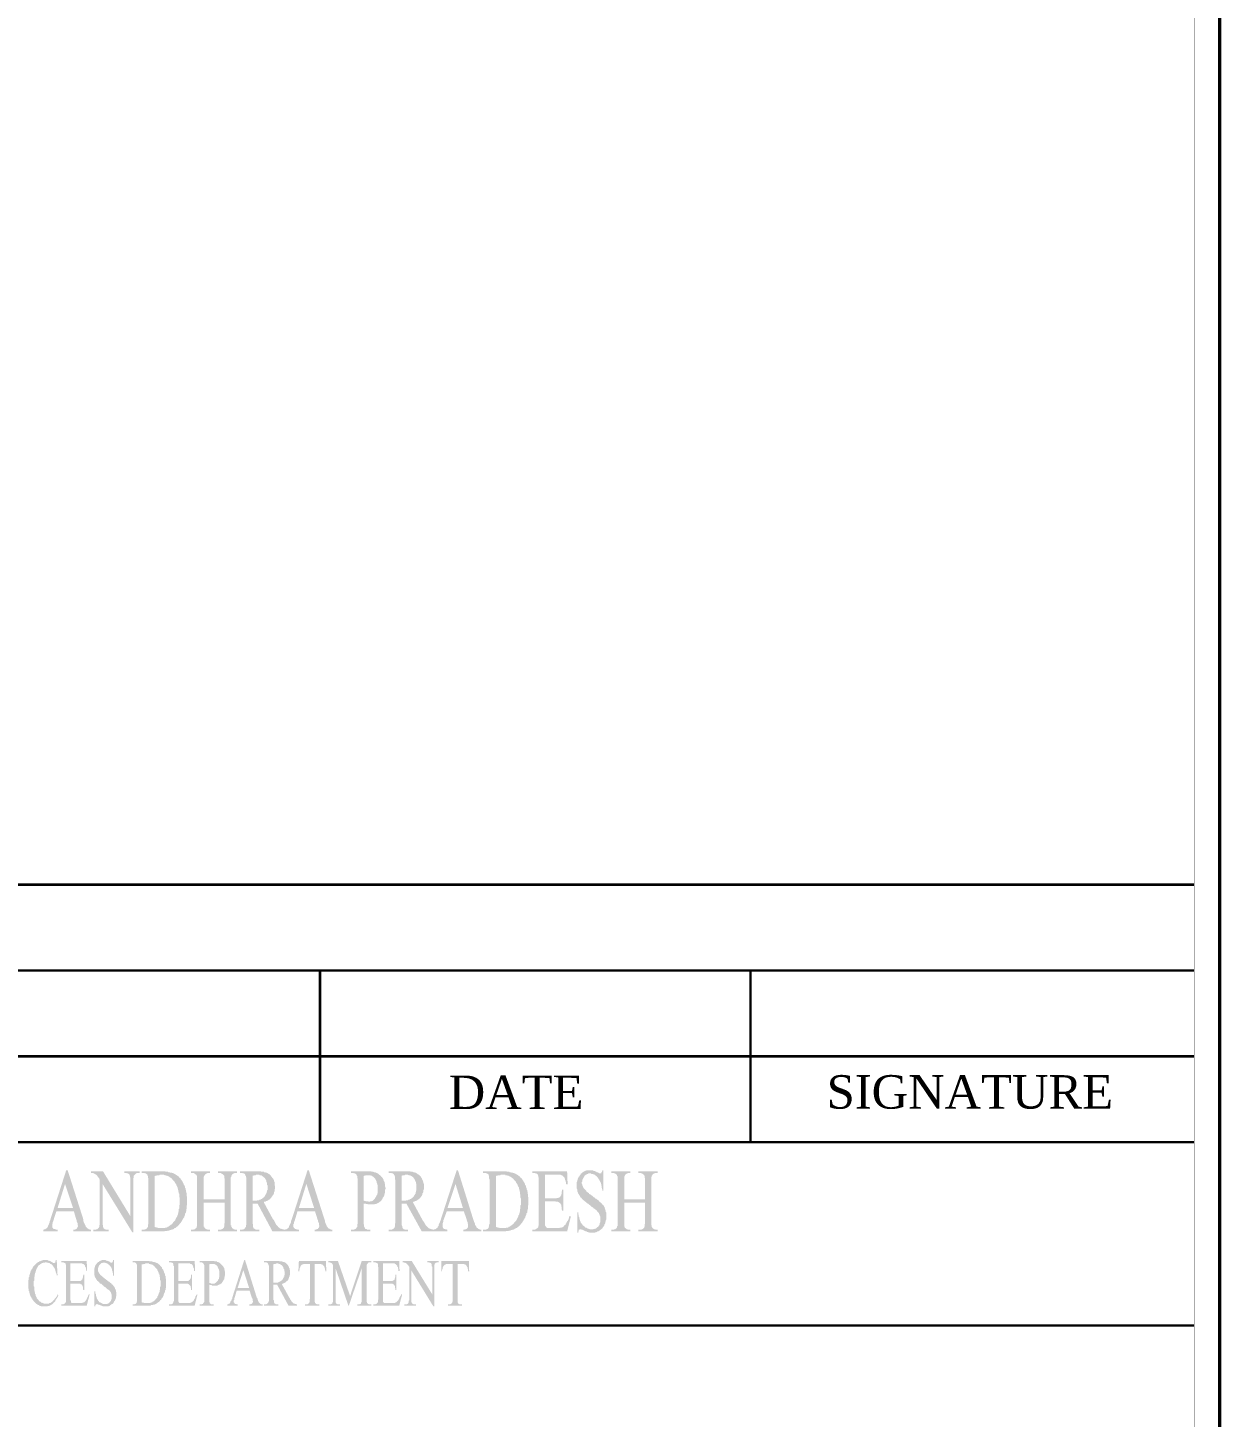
# Model space of a CAD drawing. Header units: millimetres. Extents: x 72 to 769, y 17 to 576.
# Drawn here: x 646.9 to 768.2, y 152.9 to 294.1 of the extents above; entities that cross this region are included whole.
import ezdxf

# ---------------------------------------------------------------- set-up
doc = ezdxf.new("R2010")
doc.units = ezdxf.units.MM
for name, color, linetype in [('H', 7, 'Continuous'), ('P', 7, 'Continuous'), ('T', 7, 'Continuous')]:
    doc.layers.add(name, color=color, linetype=linetype)

msp = doc.modelspace()

# ---------------------------------------------------------------- hatches: boundary and pattern name
at = {"layer": 'H', "linetype": 'Continuous'}
for points in [[(648.511, 171.768), (648.511, 171.944), (648.6, 171.979), (648.688, 171.979), (648.723, 172.032), (648.811, 172.067), (648.935, 172.191), (648.988, 172.279), (648.988, 172.332), (649.146, 172.667), (649.146, 172.755), (649.199, 172.879), (649.235, 172.967), (649.235, 173.002), (650.84, 177.994), (650.981, 177.994), (652.586, 172.967), (652.586, 172.826), (652.621, 172.702), (652.798, 172.367), (652.798, 172.332), (652.833, 172.244), (653.009, 172.067), (653.098, 172.032), (653.133, 171.979), (653.221, 171.979), (653.256, 171.944), (653.344, 171.944), (653.344, 171.768), (651.563, 171.768), (651.563, 171.944), (651.651, 171.944), (651.739, 171.979), (651.775, 171.979), (651.863, 172.032), (651.898, 172.032), (651.898, 172.067), (651.951, 172.156), (651.986, 172.191), (652.039, 172.279), (652.039, 172.367), (651.986, 172.455), (651.986, 172.614), (651.898, 172.791), (651.898, 172.914), (651.863, 172.967), (651.616, 173.814), (651.528, 174.149), (650.716, 176.601), (649.958, 174.149), (651.528, 174.149), (651.616, 173.814), (649.834, 173.814), (649.534, 172.879), (649.499, 172.755), (649.446, 172.667), (649.446, 172.579), (649.411, 172.491), (649.411, 172.244), (649.446, 172.156), (649.499, 172.12), (649.499, 172.067), (649.534, 172.067), (649.57, 172.032), (649.658, 172.032), (649.711, 171.979), (649.781, 171.979), (649.87, 171.944), (649.958, 171.944), (649.958, 171.768), (648.511, 171.768)], [(673.029, 171.768), (673.029, 171.944), (673.118, 171.979), (673.206, 171.979), (673.241, 172.032), (673.329, 172.067), (673.453, 172.191), (673.488, 172.279), (673.488, 172.332), (673.664, 172.667), (673.664, 172.755), (673.7, 172.879), (673.753, 172.967), (673.753, 173.002), (675.358, 177.994), (675.481, 177.994), (677.086, 172.967), (677.139, 172.826), (677.139, 172.702), (677.298, 172.367), (677.298, 172.332), (677.351, 172.244), (677.51, 172.067), (677.598, 172.032), (677.651, 171.979), (677.721, 171.979), (677.774, 171.944), (677.863, 171.944), (677.863, 171.768), (676.081, 171.768), (676.081, 171.944), (676.169, 171.944), (676.24, 171.979), (676.293, 171.979), (676.381, 172.032), (676.416, 172.032), (676.416, 172.067), (676.504, 172.156), (676.504, 172.191), (676.54, 172.279), (676.54, 172.367), (676.504, 172.455), (676.504, 172.614), (676.416, 172.791), (676.416, 172.914), (676.381, 172.967), (676.116, 173.814), (676.028, 174.149), (675.234, 176.601), (674.476, 174.149), (676.028, 174.149), (676.116, 173.814), (674.335, 173.814), (674.053, 172.879), (674, 172.755), (673.964, 172.667), (673.964, 172.579), (673.911, 172.491), (673.911, 172.244), (673.964, 172.156), (674.088, 172.032), (674.176, 172.032), (674.211, 171.979), (674.299, 171.979), (674.388, 171.944), (674.476, 171.944), (674.476, 171.768), (673.029, 171.768)], [(688.146, 171.768), (688.146, 171.944), (688.234, 171.979), (688.305, 171.979), (688.393, 172.032), (688.481, 172.12), (688.516, 172.12), (688.569, 172.156), (688.569, 172.191), (688.605, 172.279), (688.658, 172.332), (688.693, 172.403), (688.693, 172.491), (688.816, 172.755), (688.869, 172.879), (688.904, 172.967), (688.904, 173.002), (690.51, 177.994), (690.633, 177.994), (692.203, 172.967), (692.291, 172.702), (692.379, 172.544), (692.379, 172.455), (692.415, 172.367), (692.468, 172.332), (692.503, 172.244), (692.503, 172.191), (692.538, 172.156), (692.626, 172.12), (692.714, 172.032), (692.803, 171.979), (692.838, 171.979), (692.926, 171.944), (693.014, 171.944), (693.014, 171.768), (691.198, 171.768), (691.198, 171.944), (691.268, 171.944), (691.356, 171.979), (691.444, 171.979), (691.48, 172.032), (691.533, 172.032), (691.568, 172.067), (691.621, 172.156), (691.656, 172.191), (691.656, 172.544), (691.621, 172.614), (691.621, 172.702), (691.568, 172.791), (691.533, 172.914), (691.533, 172.967), (691.233, 173.814), (691.145, 174.149), (690.386, 176.601), (689.575, 174.149), (691.145, 174.149), (691.233, 173.814), (689.504, 173.814), (689.151, 172.879), (689.151, 172.755), (689.081, 172.579), (689.081, 172.244), (689.116, 172.156), (689.151, 172.12), (689.151, 172.067), (689.204, 172.067), (689.24, 172.032), (689.293, 172.032), (689.363, 171.979), (689.451, 171.979), (689.539, 171.944), (689.575, 171.944), (689.575, 171.768), (688.146, 171.768)], [(702.751, 171.644), (702.751, 173.725), (702.874, 173.725), (702.874, 173.514), (702.91, 173.426), (702.91, 173.302), (702.963, 173.214), (702.963, 173.126), (702.998, 173.038), (702.998, 172.967), (703.051, 172.914), (703.051, 172.826), (703.086, 172.791), (703.086, 172.755), (703.121, 172.667), (703.174, 172.614), (703.21, 172.544), (703.298, 172.455), (703.333, 172.367), (703.421, 172.332), (703.474, 172.279), (703.545, 172.244), (703.545, 172.191), (703.598, 172.156), (703.686, 172.156), (703.721, 172.12), (703.809, 172.067), (703.845, 172.067), (703.933, 172.032), (703.968, 172.032), (704.056, 171.979), (704.356, 171.979), (704.444, 172.032), (704.533, 172.032), (704.568, 172.067), (704.656, 172.067), (704.779, 172.191), (704.868, 172.244), (704.903, 172.279), (704.956, 172.367), (704.991, 172.403), (705.026, 172.491), (705.026, 172.579), (705.115, 172.755), (705.115, 173.249), (704.956, 173.602), (704.956, 173.637), (704.815, 173.761), (704.779, 173.849), (704.656, 173.972), (704.603, 173.972), (704.533, 174.061), (704.444, 174.096), (704.391, 174.184), (704.233, 174.272), (704.056, 174.449), (704.021, 174.449), (703.898, 174.572), (703.721, 174.66), (703.686, 174.731), (703.598, 174.784), (703.545, 174.819), (703.474, 174.872), (703.21, 175.119), (703.21, 175.154), (703.121, 175.207), (703.086, 175.242), (702.998, 175.419), (702.963, 175.454), (702.91, 175.542), (702.874, 175.578), (702.839, 175.666), (702.839, 175.719), (702.751, 175.877), (702.751, 176.054), (702.698, 176.142), (702.698, 176.777), (702.751, 176.848), (702.751, 176.936), (702.786, 176.989), (702.786, 177.059), (702.91, 177.324), (702.963, 177.359), (702.998, 177.447), (703.086, 177.535), (703.121, 177.624), (703.263, 177.747), (703.333, 177.782), (703.386, 177.835), (703.474, 177.871), (703.509, 177.906), (703.545, 177.906), (703.633, 177.959), (703.686, 177.959), (703.756, 177.994), (704.268, 177.994), (704.356, 177.959), (704.391, 177.959), (704.48, 177.906), (704.533, 177.906), (704.691, 177.835), (704.744, 177.782), (704.815, 177.782), (704.903, 177.747), (704.956, 177.694), (705.026, 177.659), (705.115, 177.659), (705.203, 177.694), (705.203, 177.747), (705.238, 177.782), (705.291, 177.871), (705.291, 177.994), (705.414, 177.994), (705.414, 175.93), (705.291, 175.93), (705.291, 176.089), (705.238, 176.213), (705.238, 176.389), (705.203, 176.477), (705.203, 176.565), (705.168, 176.636), (705.168, 176.724), (705.115, 176.777), (704.991, 177.024), (704.956, 177.059), (704.903, 177.147), (704.868, 177.2), (704.815, 177.271), (704.744, 177.359), (704.656, 177.412), (704.656, 177.447), (704.568, 177.483), (704.533, 177.535), (704.444, 177.571), (704.391, 177.571), (704.321, 177.624), (704.18, 177.624), (704.144, 177.659), (703.898, 177.659), (703.845, 177.624), (703.756, 177.624), (703.721, 177.571), (703.633, 177.535), (703.545, 177.447), (703.474, 177.412), (703.474, 177.359), (703.421, 177.271), (703.386, 177.236), (703.263, 176.989), (703.263, 176.848), (703.21, 176.777), (703.21, 176.636), (703.263, 176.565), (703.263, 176.477), (703.386, 176.213), (703.386, 176.177), (703.686, 175.877), (703.721, 175.789), (703.809, 175.754), (703.845, 175.719), (703.933, 175.666), (703.968, 175.578), (704.144, 175.507), (704.233, 175.419), (704.321, 175.366), (704.444, 175.242), (704.533, 175.207), (704.603, 175.119), (704.691, 175.084), (704.744, 175.031), (704.815, 174.995), (704.868, 174.943), (704.956, 174.907), (704.991, 174.819), (705.079, 174.731), (705.115, 174.731), (705.291, 174.572), (705.326, 174.484), (705.414, 174.449), (705.503, 174.272), (705.538, 174.237), (705.538, 174.149), (705.591, 174.061), (705.591, 174.025), (705.661, 173.849), (705.661, 173.761), (705.714, 173.673), (705.714, 173.002), (705.661, 172.914), (705.661, 172.826), (705.626, 172.755), (705.626, 172.667), (705.538, 172.491), (705.503, 172.455), (705.503, 172.367), (705.45, 172.279), (705.379, 172.244), (705.291, 172.067), (705.238, 172.032), (705.168, 171.979), (705.026, 171.856), (704.956, 171.82), (704.903, 171.768), (704.815, 171.768), (704.779, 171.732), (704.691, 171.697), (704.568, 171.697), (704.533, 171.644), (704.021, 171.644), (703.933, 171.697), (703.845, 171.697), (703.756, 171.732), (703.721, 171.768), (703.633, 171.768), (703.298, 171.944), (703.21, 171.944), (703.174, 171.979), (702.998, 171.979), (702.963, 171.944), (702.91, 171.944), (702.91, 171.856), (702.874, 171.768), (702.874, 171.644), (702.751, 171.644)], [(657.543, 171.697), (654.526, 176.601), (654.526, 172.491), (654.579, 172.367), (654.579, 172.244), (654.614, 172.191), (654.614, 172.156), (654.65, 172.067), (654.703, 172.032), (654.791, 171.979), (654.826, 171.979), (654.914, 171.944), (655.161, 171.944), (655.161, 171.768), (653.591, 171.768), (653.591, 171.944), (653.803, 171.944), (653.891, 171.979), (653.979, 171.979), (654.156, 172.156), (654.156, 172.191), (654.191, 172.244), (654.191, 172.367), (654.226, 172.455), (654.226, 177.059), (654.191, 177.147), (654.103, 177.236), (654.068, 177.324), (654.015, 177.359), (653.979, 177.447), (653.856, 177.571), (653.768, 177.571), (653.733, 177.624), (653.644, 177.659), (653.591, 177.694), (653.344, 177.694), (653.344, 177.871), (654.579, 177.871), (657.366, 173.302), (657.366, 177.2), (657.331, 177.271), (657.331, 177.412), (657.278, 177.483), (657.278, 177.535), (657.19, 177.624), (657.119, 177.659), (657.066, 177.659), (656.978, 177.694), (656.731, 177.694), (656.731, 177.871), (658.301, 177.871), (658.301, 177.694), (658.001, 177.694), (657.913, 177.659), (657.701, 177.447), (657.701, 177.271), (657.666, 177.2), (657.666, 171.697), (657.543, 171.697)], [(658.513, 171.768), (658.513, 171.944), (658.76, 171.944), (658.848, 171.979), (658.883, 171.979), (658.971, 172.032), (659.059, 172.12), (659.095, 172.191), (659.148, 172.244), (659.148, 172.455), (659.183, 172.544), (659.183, 177.147), (659.148, 177.236), (659.148, 177.412), (659.095, 177.447), (659.095, 177.483), (659.059, 177.571), (658.971, 177.624), (658.936, 177.659), (658.883, 177.659), (658.813, 177.694), (658.513, 177.694), (658.513, 177.871), (660.876, 177.871), (660.964, 177.835), (661.176, 177.835), (661.211, 177.782), (661.353, 177.782), (661.423, 177.747), (661.564, 177.747), (661.599, 177.694), (661.688, 177.694), (661.723, 177.659), (661.776, 177.659), (661.811, 177.624), (661.846, 177.624), (661.935, 177.571), (661.988, 177.535), (662.058, 177.483), (662.111, 177.447), (662.199, 177.412), (662.27, 177.324), (662.323, 177.236), (662.411, 177.2), (662.446, 177.147), (662.481, 177.059), (662.534, 177.024), (662.57, 176.936), (662.623, 176.9), (662.781, 176.565), (662.781, 176.512), (662.834, 176.477), (662.905, 176.301), (662.905, 176.213), (662.958, 176.142), (662.958, 176.054), (662.993, 175.966), (662.993, 175.877), (663.046, 175.789), (663.046, 175.719), (663.081, 175.63), (663.081, 175.366), (663.116, 175.295), (663.116, 174.484), (663.081, 174.396), (663.081, 174.096), (663.046, 174.025), (663.046, 173.849), (662.993, 173.761), (662.993, 173.673), (662.958, 173.637), (662.905, 173.549), (662.905, 173.461), (662.834, 173.302), (662.834, 173.214), (662.781, 173.179), (662.693, 173.002), (662.658, 172.967), (662.57, 172.791), (662.534, 172.755), (662.481, 172.667), (662.358, 172.544), (662.323, 172.455), (662.146, 172.279), (662.058, 172.244), (661.935, 172.12), (661.846, 172.12), (661.776, 172.032), (661.688, 171.979), (661.635, 171.979), (661.564, 171.944), (661.511, 171.944), (661.423, 171.909), (661.353, 171.909), (661.3, 171.856), (661.176, 171.856), (661.088, 171.82), (660.876, 171.82), (660.841, 172.12), (660.876, 172.156), (661, 172.156), (661.088, 172.191), (661.141, 172.244), (661.211, 172.244), (661.3, 172.332), (661.388, 172.367), (661.476, 172.455), (661.564, 172.491), (661.635, 172.579), (661.688, 172.667), (661.899, 172.879), (661.935, 172.967), (661.935, 173.002), (662.023, 173.179), (662.058, 173.214), (662.111, 173.302), (662.111, 173.39), (662.146, 173.426), (662.199, 173.514), (662.199, 173.602), (662.234, 173.673), (662.234, 173.761), (662.27, 173.849), (662.27, 174.025), (662.323, 174.096), (662.323, 174.396), (662.358, 174.484), (662.358, 175.207), (662.323, 175.331), (662.323, 175.578), (662.27, 175.666), (662.27, 175.754), (662.234, 175.842), (662.234, 175.93), (662.199, 176.001), (662.199, 176.089), (662.146, 176.177), (662.146, 176.265), (662.111, 176.301), (662.023, 176.477), (662.023, 176.512), (661.988, 176.601), (661.935, 176.636), (661.899, 176.724), (661.846, 176.777), (661.846, 176.812), (661.635, 177.024), (661.599, 177.112), (661.564, 177.147), (661.476, 177.2), (661.388, 177.271), (661.3, 177.324), (661.264, 177.359), (661.211, 177.359), (661.141, 177.412), (661.088, 177.447), (661, 177.447), (660.964, 177.483), (660.841, 177.483), (660.753, 177.535), (660.329, 177.535), (660.294, 177.483), (660.083, 177.483), (659.994, 177.447), (659.906, 177.447), (659.871, 177.412), (659.818, 177.412), (659.818, 172.244), (659.906, 172.191), (659.994, 172.191), (660.083, 172.156), (660.118, 172.156), (660.206, 172.12), (660.841, 172.12), (660.876, 171.82), (660.788, 171.768), (658.513, 171.768)], [(663.504, 171.768), (663.504, 171.944), (663.751, 171.944), (663.804, 171.979), (663.893, 171.979), (663.963, 172.067), (664.051, 172.12), (664.051, 172.156), (664.104, 172.191), (664.104, 172.279), (664.139, 172.332), (664.139, 177.359), (664.104, 177.412), (664.104, 177.483), (664.051, 177.535), (663.963, 177.571), (663.963, 177.624), (663.928, 177.624), (663.84, 177.659), (663.804, 177.694), (663.504, 177.694), (663.504, 177.871), (665.445, 177.871), (665.445, 177.694), (665.163, 177.694), (665.11, 177.659), (665.021, 177.624), (664.986, 177.624), (664.951, 177.535), (664.898, 177.483), (664.81, 177.324), (664.81, 175.031), (666.926, 175.031), (666.926, 177.147), (666.891, 177.236), (666.891, 177.412), (666.856, 177.483), (666.715, 177.624), (666.679, 177.624), (666.591, 177.659), (666.556, 177.694), (666.256, 177.694), (666.256, 177.871), (668.196, 177.871), (668.196, 177.694), (667.914, 177.694), (667.861, 177.659), (667.773, 177.624), (667.738, 177.624), (667.703, 177.535), (667.65, 177.483), (667.614, 177.412), (667.614, 177.324), (667.561, 177.271), (667.561, 172.403), (667.614, 172.367), (667.614, 172.244), (667.65, 172.191), (667.703, 172.12), (667.738, 172.067), (667.826, 172.032), (667.861, 171.979), (667.949, 171.979), (667.985, 171.944), (668.196, 171.944), (668.196, 171.768), (666.256, 171.768), (666.256, 171.944), (666.503, 171.944), (666.591, 171.979), (666.644, 171.979), (666.715, 172.032), (666.856, 172.156), (666.856, 172.191), (666.891, 172.279), (666.891, 172.491), (666.926, 172.614), (666.926, 174.696), (664.81, 174.696), (664.81, 172.279), (664.863, 172.244), (664.863, 172.191), (664.898, 172.12), (664.986, 172.067), (665.021, 172.032), (665.11, 171.979), (665.163, 171.979), (665.233, 171.944), (665.445, 171.944), (665.445, 171.768), (663.504, 171.768)], [(668.496, 171.768), (668.496, 171.944), (668.708, 171.944), (668.796, 171.979), (668.884, 171.979), (669.008, 172.12), (669.043, 172.191), (669.096, 172.244), (669.096, 172.367), (669.131, 172.455), (669.131, 177.236), (669.096, 177.324), (669.096, 177.412), (669.043, 177.447), (669.043, 177.483), (669.008, 177.571), (668.973, 177.624), (668.884, 177.659), (668.831, 177.659), (668.761, 177.694), (668.496, 177.694), (668.496, 177.871), (670.613, 177.871), (670.701, 177.835), (670.913, 177.835), (670.948, 177.782), (671.089, 177.782), (671.124, 177.747), (671.213, 177.747), (671.301, 177.694), (671.336, 177.659), (671.424, 177.624), (671.513, 177.535), (671.583, 177.483), (671.636, 177.447), (671.671, 177.359), (671.724, 177.324), (671.759, 177.236), (671.848, 177.147), (671.936, 176.989), (671.936, 176.9), (671.971, 176.848), (672.006, 176.777), (672.006, 176.477), (672.059, 176.389), (672.059, 176.142), (672.006, 176.054), (672.006, 175.877), (671.936, 175.719), (671.936, 175.63), (671.848, 175.454), (671.795, 175.419), (671.759, 175.331), (671.724, 175.295), (671.671, 175.207), (671.513, 175.031), (671.424, 174.995), (671.371, 174.943), (671.301, 174.907), (671.248, 174.872), (671.16, 174.872), (671.124, 174.819), (671.036, 174.784), (670.948, 174.784), (670.913, 174.731), (671.848, 173.002), (671.936, 172.914), (672.148, 172.491), (672.359, 172.279), (672.359, 172.244), (672.394, 172.191), (672.43, 172.191), (672.571, 172.067), (672.641, 172.067), (672.694, 172.032), (672.783, 172.032), (672.818, 171.979), (672.906, 171.979), (672.994, 171.944), (673.029, 171.944), (673.029, 171.768), (671.795, 171.768), (670.278, 174.607), (669.766, 174.607), (669.766, 174.907), (670.19, 174.907), (670.278, 174.943), (670.401, 174.943), (670.489, 174.995), (670.525, 174.995), (670.613, 175.031), (670.666, 175.084), (670.736, 175.084), (671.001, 175.331), (671.089, 175.507), (671.124, 175.542), (671.213, 175.719), (671.213, 175.789), (671.248, 175.842), (671.248, 175.93), (671.301, 176.001), (671.301, 176.424), (671.248, 176.512), (671.248, 176.689), (671.16, 176.848), (671.16, 176.936), (671.124, 177.024), (671.089, 177.059), (671.036, 177.147), (671.036, 177.2), (670.948, 177.236), (670.825, 177.359), (670.736, 177.412), (670.701, 177.447), (670.613, 177.483), (670.489, 177.483), (670.454, 177.535), (670.154, 177.535), (670.066, 177.483), (669.943, 177.483), (669.854, 177.447), (669.766, 177.447), (669.766, 174.907), (669.766, 174.607), (669.766, 172.614), (669.819, 172.491), (669.819, 172.244), (669.854, 172.191), (669.854, 172.156), (669.89, 172.067), (669.978, 172.032), (670.031, 171.979), (670.066, 171.979), (670.154, 171.944), (670.454, 171.944), (670.454, 171.768), (668.496, 171.768)], [(679.768, 171.768), (679.768, 171.944), (680.014, 171.944), (680.103, 171.979), (680.138, 171.979), (680.226, 172.032), (680.314, 172.12), (680.35, 172.191), (680.403, 172.244), (680.403, 172.455), (680.438, 172.544), (680.438, 177.147), (680.403, 177.236), (680.403, 177.412), (680.35, 177.447), (680.35, 177.483), (680.314, 177.571), (680.261, 177.624), (680.191, 177.659), (680.138, 177.659), (680.05, 177.694), (679.768, 177.694), (679.768, 177.871), (681.831, 177.871), (681.919, 177.835), (682.043, 177.835), (682.131, 177.782), (682.219, 177.782), (682.308, 177.747), (682.343, 177.747), (682.378, 177.694), (682.431, 177.694), (682.466, 177.659), (682.554, 177.624), (682.643, 177.535), (682.731, 177.483), (682.801, 177.412), (682.854, 177.324), (682.943, 177.271), (682.978, 177.2), (683.013, 177.147), (683.101, 176.989), (683.101, 176.9), (683.154, 176.848), (683.189, 176.777), (683.189, 176.689), (683.225, 176.601), (683.225, 176.354), (683.278, 176.213), (683.278, 176.089), (683.225, 176.001), (683.225, 175.719), (683.189, 175.63), (683.189, 175.542), (683.154, 175.507), (683.154, 175.419), (683.066, 175.242), (683.013, 175.207), (682.943, 175.031), (682.89, 174.995), (682.854, 174.907), (682.766, 174.819), (682.678, 174.784), (682.59, 174.696), (682.519, 174.66), (682.466, 174.66), (682.431, 174.607), (682.343, 174.572), (682.219, 174.572), (682.131, 174.519), (681.496, 174.519), (681.408, 174.572), (681.284, 174.572), (681.249, 174.607), (681.284, 174.819), (681.531, 174.819), (681.584, 174.784), (681.62, 174.784), (681.708, 174.819), (681.831, 174.819), (681.884, 174.872), (681.955, 174.872), (682.219, 175.119), (682.219, 175.154), (682.255, 175.242), (682.308, 175.295), (682.378, 175.454), (682.431, 175.507), (682.431, 175.578), (682.466, 175.666), (682.466, 176.477), (682.431, 176.565), (682.431, 176.636), (682.378, 176.724), (682.378, 176.848), (682.343, 176.9), (682.219, 177.147), (682.043, 177.324), (682.008, 177.324), (681.919, 177.412), (681.831, 177.447), (681.796, 177.447), (681.708, 177.483), (681.284, 177.483), (681.196, 177.447), (681.108, 177.447), (681.073, 177.412), (681.073, 174.907), (681.161, 174.872), (681.249, 174.872), (681.284, 174.819), (681.249, 174.607), (681.073, 174.607), (681.073, 172.491), (681.108, 172.403), (681.108, 172.244), (681.161, 172.191), (681.161, 172.156), (681.196, 172.067), (681.249, 172.032), (681.32, 172.032), (681.373, 171.979), (681.461, 171.944), (681.743, 171.944), (681.743, 171.768), (679.768, 171.768)], [(683.613, 171.768), (683.613, 171.944), (683.86, 171.944), (683.948, 171.979), (684.001, 171.979), (684.036, 172.032), (684.124, 172.067), (684.16, 172.12), (684.213, 172.191), (684.213, 172.244), (684.248, 172.279), (684.248, 172.544), (684.283, 172.667), (684.283, 176.936), (684.248, 177.059), (684.248, 177.324), (684.213, 177.412), (684.213, 177.447), (684.16, 177.483), (684.124, 177.571), (684.036, 177.659), (683.948, 177.659), (683.913, 177.694), (683.613, 177.694), (683.613, 177.871), (685.765, 177.871), (685.853, 177.835), (686.029, 177.835), (686.118, 177.782), (686.188, 177.782), (686.276, 177.747), (686.364, 177.747), (686.4, 177.694), (686.488, 177.659), (686.576, 177.571), (686.664, 177.535), (686.876, 177.324), (686.911, 177.236), (686.999, 177.147), (686.999, 177.059), (687.088, 176.9), (687.088, 176.848), (687.123, 176.777), (687.123, 176.689), (687.176, 176.601), (687.176, 176.054), (687.123, 175.966), (687.123, 175.789), (687.035, 175.63), (687.035, 175.542), (686.999, 175.454), (686.964, 175.419), (686.911, 175.331), (686.876, 175.295), (686.823, 175.207), (686.753, 175.119), (686.664, 175.084), (686.576, 174.995), (686.488, 174.943), (686.453, 174.907), (686.364, 174.872), (686.329, 174.872), (686.153, 174.784), (686.118, 174.784), (686.065, 174.731), (686.999, 173.002), (687.088, 172.826), (687.176, 172.755), (687.299, 172.491), (687.335, 172.455), (687.388, 172.367), (687.634, 172.12), (687.723, 172.067), (687.758, 172.067), (687.846, 172.032), (687.881, 172.032), (687.97, 171.979), (688.058, 171.979), (688.093, 171.944), (688.146, 171.944), (688.146, 171.768), (686.964, 171.768), (685.394, 174.607), (684.918, 174.607), (684.918, 174.907), (685.341, 174.907), (685.43, 174.943), (685.553, 174.943), (685.606, 174.995), (685.694, 174.995), (685.729, 175.031), (685.818, 175.084), (685.853, 175.084), (685.906, 175.119), (685.976, 175.154), (686.153, 175.331), (686.241, 175.507), (686.276, 175.542), (686.329, 175.63), (686.329, 175.719), (686.364, 175.789), (686.364, 175.842), (686.4, 175.93), (686.4, 176.601), (686.364, 176.689), (686.364, 176.777), (686.241, 177.024), (686.241, 177.059), (686.188, 177.147), (686.029, 177.324), (685.941, 177.359), (685.906, 177.412), (685.818, 177.447), (685.765, 177.483), (685.641, 177.483), (685.553, 177.535), (685.271, 177.535), (685.218, 177.483), (685.059, 177.483), (684.971, 177.447), (684.918, 177.447), (684.918, 174.907), (684.918, 174.607), (684.918, 172.403), (684.971, 172.332), (684.971, 172.191), (685.006, 172.156), (685.059, 172.067), (685.13, 171.979), (685.218, 171.979), (685.271, 171.944), (685.553, 171.944), (685.553, 171.768), (683.613, 171.768)], [(693.173, 171.768), (693.173, 171.944), (693.438, 171.944), (693.526, 171.979), (693.561, 171.979), (693.649, 172.032), (693.738, 172.12), (693.773, 172.191), (693.773, 172.244), (693.808, 172.279), (693.808, 172.455), (693.861, 172.544), (693.861, 177.024), (693.808, 177.147), (693.808, 177.412), (693.773, 177.447), (693.773, 177.483), (693.738, 177.571), (693.649, 177.624), (693.596, 177.659), (693.561, 177.659), (693.473, 177.694), (693.173, 177.694), (693.173, 177.871), (695.554, 177.871), (695.643, 177.835), (695.854, 177.835), (695.889, 177.782), (696.013, 177.782), (696.101, 177.747), (696.225, 177.747), (696.278, 177.694), (696.313, 177.694), (696.401, 177.659), (696.436, 177.659), (696.489, 177.624), (696.524, 177.624), (696.56, 177.571), (696.613, 177.571), (696.648, 177.535), (696.736, 177.483), (696.824, 177.412), (696.913, 177.359), (696.948, 177.324), (696.983, 177.236), (697.036, 177.2), (697.124, 177.147), (697.159, 177.059), (697.195, 177.024), (697.248, 176.936), (697.283, 176.9), (697.459, 176.565), (697.459, 176.512), (697.495, 176.477), (697.548, 176.389), (697.548, 176.301), (697.618, 176.142), (697.618, 176.054), (697.671, 175.966), (697.671, 175.877), (697.706, 175.789), (697.706, 175.63), (697.759, 175.542), (697.759, 175.295), (697.794, 175.207), (697.794, 174.484), (697.759, 174.396), (697.759, 174.096), (697.706, 174.025), (697.706, 173.937), (697.671, 173.849), (697.671, 173.673), (697.618, 173.637), (697.583, 173.549), (697.583, 173.461), (697.495, 173.302), (697.495, 173.214), (697.459, 173.179), (697.371, 173.002), (697.336, 172.967), (697.248, 172.791), (697.195, 172.755), (697.159, 172.667), (697.036, 172.544), (696.983, 172.455), (696.824, 172.279), (696.736, 172.244), (696.613, 172.12), (696.524, 172.12), (696.489, 172.067), (696.401, 172.032), (696.348, 171.979), (696.313, 171.979), (696.225, 171.944), (696.189, 171.944), (696.101, 171.909), (696.013, 171.909), (695.978, 171.856), (695.854, 171.856), (695.766, 171.82), (695.554, 171.82), (695.501, 172.12), (695.554, 172.156), (695.678, 172.156), (695.766, 172.191), (695.801, 172.244), (695.889, 172.244), (695.978, 172.332), (696.066, 172.367), (696.136, 172.455), (696.225, 172.491), (696.313, 172.579), (696.348, 172.667), (696.56, 172.879), (696.613, 172.967), (696.613, 173.002), (696.701, 173.179), (696.736, 173.214), (696.771, 173.302), (696.771, 173.39), (696.824, 173.426), (696.86, 173.514), (696.86, 173.602), (696.913, 173.673), (696.913, 173.761), (696.948, 173.849), (696.948, 174.025), (696.983, 174.096), (696.983, 174.396), (697.036, 174.484), (697.036, 175.119), (696.983, 175.207), (696.983, 175.507), (696.948, 175.578), (696.948, 175.754), (696.913, 175.842), (696.913, 175.93), (696.86, 176.001), (696.86, 176.089), (696.824, 176.177), (696.824, 176.265), (696.771, 176.301), (696.701, 176.477), (696.701, 176.512), (696.648, 176.601), (696.613, 176.636), (696.56, 176.724), (696.524, 176.777), (696.524, 176.812), (696.313, 177.024), (696.278, 177.112), (696.225, 177.147), (696.136, 177.2), (696.066, 177.271), (695.978, 177.324), (695.925, 177.359), (695.854, 177.359), (695.766, 177.447), (695.678, 177.447), (695.643, 177.483), (695.466, 177.483), (695.431, 177.535), (695.008, 177.535), (694.919, 177.483), (694.743, 177.483), (694.655, 177.447), (694.584, 177.447), (694.531, 177.412), (694.496, 177.412), (694.496, 172.244), (694.584, 172.191), (694.655, 172.191), (694.708, 172.156), (694.796, 172.156), (694.866, 172.12), (695.501, 172.12), (695.554, 171.82), (695.466, 171.768), (693.173, 171.768)], [(698.183, 171.768), (698.183, 171.944), (698.429, 171.944), (698.465, 171.979), (698.553, 171.979), (698.641, 172.067), (698.729, 172.12), (698.765, 172.156), (698.818, 172.244), (698.818, 172.367), (698.853, 172.455), (698.853, 177.2), (698.818, 177.271), (698.818, 177.412), (698.765, 177.483), (698.765, 177.535), (698.676, 177.624), (698.606, 177.659), (698.553, 177.659), (698.465, 177.694), (698.183, 177.694), (698.183, 177.871), (701.728, 177.871), (701.781, 176.565), (701.64, 176.565), (701.604, 176.636), (701.604, 176.777), (701.569, 176.848), (701.569, 176.936), (701.516, 177.024), (701.516, 177.112), (701.481, 177.147), (701.481, 177.2), (701.428, 177.271), (701.216, 177.483), (701.146, 177.483), (701.058, 177.535), (699.488, 177.535), (699.488, 175.119), (700.581, 175.119), (700.67, 175.154), (700.793, 175.154), (700.881, 175.207), (700.934, 175.207), (701.058, 175.331), (701.093, 175.419), (701.146, 175.454), (701.146, 175.542), (701.181, 175.63), (701.181, 175.789), (701.216, 175.93), (701.216, 176.001), (701.358, 176.001), (701.358, 173.884), (701.216, 173.884), (701.181, 174.025), (701.181, 174.237), (701.146, 174.308), (701.146, 174.484), (701.093, 174.519), (701.058, 174.607), (701.005, 174.66), (700.934, 174.696), (700.881, 174.731), (700.793, 174.784), (700.634, 174.784), (700.546, 174.819), (699.488, 174.819), (699.488, 172.367), (699.523, 172.332), (699.576, 172.244), (699.611, 172.191), (699.611, 172.156), (699.664, 172.156), (699.699, 172.12), (700.969, 172.12), (701.005, 172.156), (701.146, 172.156), (701.181, 172.191), (701.269, 172.191), (701.305, 172.244), (701.393, 172.279), (701.428, 172.367), (701.481, 172.403), (701.569, 172.455), (701.569, 172.544), (701.64, 172.614), (701.728, 172.791), (701.781, 172.826), (701.904, 173.09), (701.904, 173.179), (701.94, 173.302), (702.116, 173.302), (701.728, 171.768), (698.183, 171.768)], [(706.226, 171.768), (706.226, 171.944), (706.473, 171.944), (706.508, 171.979), (706.596, 171.979), (706.684, 172.067), (706.773, 172.12), (706.773, 172.156), (706.808, 172.191), (706.808, 172.279), (706.861, 172.332), (706.861, 177.359), (706.808, 177.412), (706.808, 177.483), (706.773, 177.535), (706.684, 177.571), (706.684, 177.624), (706.649, 177.624), (706.561, 177.659), (706.508, 177.694), (706.226, 177.694), (706.226, 177.871), (708.166, 177.871), (708.166, 177.694), (707.866, 177.694), (707.831, 177.659), (707.743, 177.624), (707.708, 177.624), (707.655, 177.535), (707.619, 177.483), (707.531, 177.324), (707.531, 175.031), (709.648, 175.031), (709.648, 177.147), (709.613, 177.236), (709.613, 177.412), (709.56, 177.483), (709.524, 177.535), (709.436, 177.571), (709.436, 177.624), (709.401, 177.624), (709.313, 177.659), (709.26, 177.694), (708.978, 177.694), (708.978, 177.871), (710.918, 177.871), (710.918, 177.694), (710.618, 177.694), (710.583, 177.659), (710.494, 177.624), (710.459, 177.624), (710.406, 177.535), (710.371, 177.483), (710.318, 177.412), (710.318, 177.324), (710.283, 177.271), (710.283, 172.403), (710.318, 172.367), (710.318, 172.244), (710.371, 172.191), (710.406, 172.12), (710.459, 172.067), (710.53, 172.032), (710.583, 171.979), (710.671, 171.979), (710.706, 171.944), (710.918, 171.944), (710.918, 171.768), (708.978, 171.768), (708.978, 171.944), (709.224, 171.944), (709.313, 171.979), (709.348, 171.979), (709.436, 172.032), (709.56, 172.156), (709.56, 172.191), (709.613, 172.279), (709.613, 172.491), (709.648, 172.614), (709.648, 174.696), (707.531, 174.696), (707.531, 172.279), (707.566, 172.244), (707.566, 172.191), (707.619, 172.12), (707.708, 172.067), (707.743, 172.032), (707.831, 171.979), (707.866, 171.979), (707.954, 171.944), (708.166, 171.944), (708.166, 171.768), (706.226, 171.768)], [(648.3, 164.148), (648.264, 164.2), (648.176, 164.2), (648.141, 164.236), (648.088, 164.236), (648.053, 164.289), (648.018, 164.289), (647.965, 164.324), (647.929, 164.324), (647.841, 164.412), (647.806, 164.412), (647.506, 164.712), (647.506, 164.747), (647.383, 164.871), (647.383, 164.924), (647.33, 164.959), (647.294, 165.047), (647.294, 165.082), (647.206, 165.171), (647.206, 165.259), (647.171, 165.294), (647.171, 165.347), (647.118, 165.418), (647.118, 165.47), (647.083, 165.559), (647.083, 165.682), (647.03, 165.717), (647.03, 165.929), (646.994, 165.982), (646.994, 166.829), (647.03, 166.899), (647.03, 167.111), (647.083, 167.164), (647.083, 167.287), (647.118, 167.375), (647.118, 167.411), (647.171, 167.464), (647.171, 167.534), (647.206, 167.587), (647.206, 167.675), (647.241, 167.746), (647.241, 167.799), (647.294, 167.834), (647.33, 167.922), (647.33, 167.958), (647.418, 168.046), (647.453, 168.134), (647.453, 168.169), (647.876, 168.593), (647.929, 168.593), (648.018, 168.681), (648.053, 168.681), (648.088, 168.734), (648.176, 168.734), (648.229, 168.769), (648.264, 168.769), (648.3, 168.804), (648.388, 168.804), (648.441, 168.857), (648.935, 168.857), (649.023, 168.804), (649.111, 168.804), (649.146, 168.769), (649.199, 168.769), (649.235, 168.734), (649.288, 168.734), (649.323, 168.681), (649.411, 168.645), (649.446, 168.645), (649.534, 168.557), (649.623, 168.557), (649.658, 168.593), (649.711, 168.593), (649.746, 168.645), (649.746, 168.734), (649.781, 168.769), (649.781, 168.857), (649.87, 168.857), (649.958, 167.323), (649.87, 167.323), (649.87, 167.411), (649.834, 167.499), (649.834, 167.534), (649.781, 167.622), (649.781, 167.675), (649.746, 167.746), (649.746, 167.799), (649.711, 167.887), (649.711, 167.922), (649.658, 168.01), (649.623, 168.046), (649.623, 168.099), (649.534, 168.169), (649.534, 168.222), (649.288, 168.469), (649.235, 168.469), (649.146, 168.557), (649.076, 168.557), (648.988, 168.593), (648.864, 168.593), (648.811, 168.645), (648.688, 168.645), (648.653, 168.593), (648.511, 168.593), (648.441, 168.557), (648.388, 168.557), (648.353, 168.522), (648.3, 168.522), (648.264, 168.469), (648.229, 168.469), (648.088, 168.346), (648.053, 168.346), (648.053, 168.31), (647.965, 168.222), (647.929, 168.134), (647.876, 168.099), (647.876, 168.046), (647.841, 168.01), (647.806, 167.922), (647.806, 167.887), (647.753, 167.799), (647.753, 167.746), (647.718, 167.675), (647.718, 167.622), (647.665, 167.534), (647.665, 167.464), (647.629, 167.375), (647.629, 167.199), (647.594, 167.111), (647.594, 166.776), (647.541, 166.74), (647.541, 166.194), (647.594, 166.141), (647.594, 165.806), (647.629, 165.717), (647.629, 165.594), (647.665, 165.559), (647.665, 165.418), (647.718, 165.382), (647.718, 165.294), (647.753, 165.206), (647.753, 165.171), (647.806, 165.135), (647.841, 165.047), (647.841, 164.994), (648.053, 164.783), (648.053, 164.747), (648.176, 164.624), (648.229, 164.624), (648.3, 164.536), (648.353, 164.536), (648.441, 164.5), (648.511, 164.5), (648.564, 164.447), (648.776, 164.447), (648.811, 164.412), (648.899, 164.447), (649.076, 164.447), (649.146, 164.5), (649.235, 164.5), (649.323, 164.571), (649.358, 164.571), (649.446, 164.659), (649.499, 164.659), (649.499, 164.712), (649.658, 164.871), (649.658, 164.924), (649.781, 165.047), (649.834, 165.135), (649.87, 165.171), (649.923, 165.259), (649.923, 165.294), (649.958, 165.382), (650.046, 165.294), (649.993, 165.206), (649.993, 165.171), (649.958, 165.082), (649.87, 164.994), (649.87, 164.924), (649.746, 164.783), (649.746, 164.712), (649.57, 164.536), (649.534, 164.536), (649.534, 164.5), (649.411, 164.359), (649.358, 164.359), (649.288, 164.289), (649.235, 164.289), (649.199, 164.236), (649.146, 164.236), (649.111, 164.2), (648.988, 164.2), (648.935, 164.148), (648.3, 164.148)], [(650.346, 164.236), (650.346, 164.359), (650.558, 164.359), (650.593, 164.412), (650.628, 164.412), (650.769, 164.536), (650.769, 164.571), (650.804, 164.624), (650.804, 168.381), (650.769, 168.434), (650.769, 168.522), (650.716, 168.557), (650.681, 168.557), (650.628, 168.593), (650.593, 168.593), (650.558, 168.645), (650.346, 168.645), (650.346, 168.769), (652.921, 168.769), (652.956, 167.746), (652.886, 167.746), (652.886, 167.887), (652.833, 167.922), (652.833, 168.099), (652.798, 168.134), (652.798, 168.169), (652.745, 168.222), (652.745, 168.31), (652.586, 168.469), (652.498, 168.469), (652.463, 168.522), (651.263, 168.522), (651.263, 166.74), (652.286, 166.74), (652.321, 166.776), (652.374, 166.776), (652.374, 166.829), (652.41, 166.829), (652.41, 166.864), (652.463, 166.864), (652.463, 166.899), (652.498, 166.987), (652.498, 167.04), (652.533, 167.076), (652.533, 167.252), (652.586, 167.287), (652.586, 167.375), (652.674, 167.375), (652.674, 165.806), (652.586, 165.806), (652.533, 165.894), (652.533, 166.141), (652.498, 166.194), (652.498, 166.229), (652.463, 166.264), (652.463, 166.317), (652.374, 166.405), (652.321, 166.405), (652.321, 166.441), (652.286, 166.441), (652.251, 166.476), (651.263, 166.476), (651.263, 164.783), (651.316, 164.747), (651.316, 164.571), (651.351, 164.536), (651.404, 164.536), (651.404, 164.5), (652.463, 164.5), (652.498, 164.536), (652.533, 164.536), (652.621, 164.571), (652.674, 164.571), (652.798, 164.712), (652.798, 164.747), (652.886, 164.835), (652.886, 164.871), (652.956, 164.959), (652.956, 165.047), (653.009, 165.082), (653.045, 165.171), (653.045, 165.206), (653.098, 165.294), (653.133, 165.347), (653.133, 165.382), (653.221, 165.382), (652.921, 164.236), (650.346, 164.236)], [(653.68, 164.148), (653.68, 165.682), (653.803, 165.682), (653.803, 165.47), (653.856, 165.382), (653.856, 165.259), (653.891, 165.171), (653.891, 165.135), (653.944, 165.082), (653.944, 164.994), (653.979, 164.959), (653.979, 164.924), (654.015, 164.871), (654.068, 164.783), (654.068, 164.747), (654.226, 164.571), (654.279, 164.571), (654.315, 164.536), (654.368, 164.536), (654.403, 164.5), (654.438, 164.5), (654.491, 164.447), (654.526, 164.447), (654.579, 164.412), (655.003, 164.412), (655.073, 164.447), (655.126, 164.447), (655.214, 164.536), (655.249, 164.536), (655.249, 164.571), (655.373, 164.712), (655.373, 164.783), (655.426, 164.835), (655.426, 164.871), (655.461, 164.959), (655.461, 165.347), (655.426, 165.382), (655.426, 165.47), (655.373, 165.506), (655.373, 165.594), (655.214, 165.77), (655.214, 165.806), (655.161, 165.806), (655.161, 165.841), (655.126, 165.841), (655.073, 165.894), (655.038, 165.894), (654.826, 166.105), (654.65, 166.194), (654.65, 166.229), (654.614, 166.264), (654.526, 166.317), (654.368, 166.476), (654.279, 166.476), (654.226, 166.529), (654.226, 166.564), (654.156, 166.652), (654.103, 166.652), (654.068, 166.688), (654.068, 166.74), (654.015, 166.74), (653.979, 166.776), (653.979, 166.829), (653.891, 166.899), (653.856, 166.987), (653.803, 167.04), (653.803, 167.076), (653.768, 167.111), (653.768, 167.164), (653.733, 167.199), (653.733, 167.287), (653.68, 167.323), (653.68, 168.01), (653.733, 168.046), (653.733, 168.134), (653.768, 168.169), (653.768, 168.222), (653.803, 168.31), (653.803, 168.346), (653.891, 168.434), (653.944, 168.522), (654.103, 168.681), (654.156, 168.681), (654.226, 168.769), (654.279, 168.769), (654.315, 168.804), (654.403, 168.804), (654.438, 168.857), (654.826, 168.857), (654.914, 168.804), (655.003, 168.804), (655.038, 168.769), (655.073, 168.769), (655.126, 168.734), (655.214, 168.734), (655.285, 168.645), (655.338, 168.645), (655.373, 168.593), (655.461, 168.593), (655.496, 168.645), (655.549, 168.645), (655.549, 168.681), (655.585, 168.769), (655.585, 168.857), (655.708, 168.857), (655.708, 167.287), (655.585, 167.287), (655.585, 167.534), (655.549, 167.587), (655.549, 167.711), (655.496, 167.799), (655.496, 167.922), (655.461, 167.958), (655.461, 168.01), (655.426, 168.099), (655.338, 168.169), (655.338, 168.222), (655.073, 168.469), (655.003, 168.522), (654.95, 168.522), (654.914, 168.557), (654.826, 168.557), (654.791, 168.593), (654.579, 168.593), (654.491, 168.557), (654.403, 168.557), (654.191, 168.346), (654.156, 168.257), (654.156, 168.222), (654.103, 168.169), (654.103, 168.099), (654.068, 168.046), (654.068, 167.746), (654.103, 167.711), (654.103, 167.675), (654.156, 167.587), (654.156, 167.534), (654.191, 167.534), (654.191, 167.464), (654.226, 167.464), (654.279, 167.411), (654.279, 167.375), (654.368, 167.287), (654.403, 167.287), (654.614, 167.076), (654.703, 167.04), (654.791, 166.952), (654.861, 166.899), (654.95, 166.829), (655.038, 166.776), (655.126, 166.688), (655.214, 166.652), (655.338, 166.529), (655.373, 166.529), (655.461, 166.441), (655.461, 166.405), (655.496, 166.405), (655.585, 166.317), (655.638, 166.229), (655.761, 166.105), (655.761, 166.053), (655.796, 165.982), (655.796, 165.929), (655.849, 165.894), (655.849, 165.841), (655.884, 165.77), (655.884, 165.629), (655.92, 165.594), (655.92, 165.206), (655.884, 165.135), (655.884, 164.994), (655.849, 164.959), (655.849, 164.871), (655.796, 164.835), (655.796, 164.783), (655.761, 164.712), (655.708, 164.659), (655.708, 164.624), (655.638, 164.536), (655.638, 164.5), (655.549, 164.412), (655.496, 164.412), (655.373, 164.289), (655.338, 164.289), (655.249, 164.2), (655.161, 164.2), (655.126, 164.148), (654.526, 164.148), (654.526, 164.2), (654.491, 164.2), (654.403, 164.236), (654.368, 164.236), (654.279, 164.289), (654.226, 164.289), (654.191, 164.324), (654.103, 164.324), (654.068, 164.359), (654.015, 164.359), (653.979, 164.412), (653.944, 164.412), (653.891, 164.359), (653.856, 164.359), (653.856, 164.324), (653.803, 164.289), (653.803, 164.148), (653.68, 164.148)], [(657.578, 164.236), (657.578, 164.359), (657.789, 164.359), (657.825, 164.412), (657.878, 164.412), (658.001, 164.536), (658.001, 164.624), (658.036, 164.659), (658.036, 168.346), (658.001, 168.434), (658.001, 168.469), (657.966, 168.469), (657.966, 168.522), (657.878, 168.593), (657.825, 168.593), (657.789, 168.645), (657.578, 168.645), (657.578, 168.769), (659.271, 168.769), (659.306, 168.734), (659.236, 168.522), (658.883, 168.522), (658.848, 168.469), (658.724, 168.469), (658.636, 168.434), (658.513, 168.434), (658.513, 164.571), (658.601, 164.536), (658.724, 164.536), (658.76, 164.5), (659.359, 164.5), (659.395, 164.536), (659.448, 164.536), (659.518, 164.571), (659.571, 164.571), (659.606, 164.624), (659.659, 164.624), (659.783, 164.747), (659.818, 164.747), (659.906, 164.835), (659.906, 164.871), (660.083, 165.047), (660.083, 165.135), (660.153, 165.206), (660.153, 165.259), (660.206, 165.294), (660.206, 165.382), (660.241, 165.418), (660.241, 165.47), (660.294, 165.559), (660.294, 165.594), (660.329, 165.629), (660.329, 165.77), (660.365, 165.841), (660.365, 166.105), (660.418, 166.194), (660.418, 166.776), (660.365, 166.864), (660.365, 167.111), (660.329, 167.199), (660.329, 167.323), (660.294, 167.375), (660.294, 167.464), (660.241, 167.499), (660.241, 167.534), (660.206, 167.622), (660.206, 167.675), (660.153, 167.711), (660.153, 167.746), (660.118, 167.799), (660.083, 167.887), (660.083, 167.922), (659.818, 168.169), (659.818, 168.222), (659.73, 168.31), (659.694, 168.31), (659.606, 168.381), (659.571, 168.381), (659.483, 168.434), (659.395, 168.434), (659.359, 168.469), (659.271, 168.469), (659.236, 168.522), (659.306, 168.734), (659.571, 168.734), (659.606, 168.681), (659.783, 168.681), (659.818, 168.645), (659.906, 168.645), (659.941, 168.593), (659.994, 168.593), (660.03, 168.557), (660.083, 168.557), (660.118, 168.522), (660.153, 168.522), (660.294, 168.381), (660.329, 168.381), (660.365, 168.346), (660.365, 168.31), (660.541, 168.134), (660.576, 168.046), (660.576, 168.01), (660.665, 167.922), (660.718, 167.834), (660.718, 167.799), (660.753, 167.746), (660.753, 167.711), (660.788, 167.675), (660.788, 167.587), (660.841, 167.534), (660.841, 167.464), (660.876, 167.411), (660.876, 167.287), (660.929, 167.252), (660.929, 167.04), (660.964, 166.952), (660.964, 166.017), (660.929, 165.982), (660.929, 165.841), (660.876, 165.77), (660.876, 165.629), (660.841, 165.594), (660.841, 165.559), (660.788, 165.47), (660.788, 165.418), (660.753, 165.382), (660.753, 165.294), (660.718, 165.259), (660.718, 165.206), (660.665, 165.135), (660.629, 165.082), (660.629, 165.047), (660.506, 164.924), (660.506, 164.871), (660.365, 164.747), (660.365, 164.712), (660.329, 164.659), (660.294, 164.659), (660.153, 164.536), (660.118, 164.536), (660.03, 164.447), (659.994, 164.447), (659.941, 164.412), (659.906, 164.412), (659.871, 164.359), (659.818, 164.359), (659.783, 164.324), (659.659, 164.324), (659.606, 164.289), (659.448, 164.289), (659.395, 164.236), (657.578, 164.236)], [(661.264, 164.236), (661.264, 164.359), (661.511, 164.359), (661.564, 164.412), (661.599, 164.412), (661.688, 164.5), (661.688, 164.536), (661.723, 164.571), (661.723, 164.624), (661.776, 164.712), (661.776, 168.257), (661.723, 168.31), (661.723, 168.469), (661.688, 168.522), (661.688, 168.557), (661.635, 168.557), (661.599, 168.593), (661.564, 168.593), (661.476, 168.645), (661.264, 168.645), (661.264, 168.769), (663.893, 168.769), (663.928, 167.746), (663.84, 167.746), (663.804, 167.887), (663.804, 168.01), (663.751, 168.099), (663.751, 168.169), (663.716, 168.222), (663.716, 168.257), (663.681, 168.31), (663.681, 168.346), (663.54, 168.469), (663.469, 168.469), (663.416, 168.522), (662.234, 168.522), (662.234, 166.74), (663.205, 166.74), (663.293, 166.776), (663.328, 166.829), (663.381, 166.829), (663.381, 166.864), (663.416, 166.864), (663.416, 166.899), (663.469, 166.987), (663.469, 167.04), (663.504, 167.076), (663.504, 167.375), (663.628, 167.375), (663.628, 165.806), (663.504, 165.806), (663.504, 166.053), (663.469, 166.141), (663.469, 166.229), (663.258, 166.441), (663.205, 166.441), (663.169, 166.476), (662.234, 166.476), (662.234, 164.659), (662.27, 164.624), (662.27, 164.571), (662.358, 164.5), (663.416, 164.5), (663.469, 164.536), (663.504, 164.536), (663.54, 164.571), (663.593, 164.571), (663.804, 164.783), (663.804, 164.835), (663.893, 164.924), (663.893, 164.959), (663.928, 165.047), (663.963, 165.082), (663.963, 165.171), (664.016, 165.206), (664.051, 165.294), (664.104, 165.347), (664.104, 165.382), (664.175, 165.382), (663.893, 164.236), (661.264, 164.236)], [(664.386, 164.236), (664.386, 164.359), (664.598, 164.359), (664.686, 164.412), (664.739, 164.412), (664.739, 164.447), (664.81, 164.536), (664.81, 164.571), (664.863, 164.624), (664.863, 168.346), (664.81, 168.434), (664.81, 168.469), (664.686, 168.593), (664.651, 168.593), (664.598, 168.645), (664.386, 168.645), (664.386, 168.769), (665.868, 168.769), (665.921, 168.734), (666.133, 168.734), (666.168, 168.681), (666.256, 168.681), (666.291, 168.645), (666.344, 168.645), (666.38, 168.593), (666.433, 168.593), (666.803, 168.222), (666.803, 168.169), (666.856, 168.099), (666.891, 168.046), (666.891, 167.922), (666.926, 167.887), (666.926, 167.746), (666.979, 167.675), (666.979, 167.287), (666.926, 167.252), (666.926, 167.111), (666.891, 167.04), (666.891, 166.899), (666.803, 166.829), (666.803, 166.776), (666.768, 166.688), (666.715, 166.652), (666.715, 166.617), (666.679, 166.617), (666.679, 166.564), (666.591, 166.476), (666.556, 166.476), (666.468, 166.405), (666.433, 166.405), (666.38, 166.352), (666.344, 166.352), (666.291, 166.317), (666.256, 166.317), (666.168, 166.264), (665.656, 166.264), (665.621, 166.317), (665.445, 166.317), (665.409, 166.352), (665.374, 166.352), (665.374, 166.529), (665.498, 166.529), (665.533, 166.476), (665.921, 166.476), (665.956, 166.529), (666.009, 166.529), (666.256, 166.776), (666.256, 166.864), (666.344, 166.952), (666.344, 167.076), (666.38, 167.111), (666.38, 167.799), (666.344, 167.834), (666.344, 167.922), (666.291, 167.958), (666.291, 168.046), (666.256, 168.099), (666.221, 168.169), (666.221, 168.222), (666.08, 168.346), (666.044, 168.346), (665.956, 168.434), (665.921, 168.434), (665.868, 168.469), (665.445, 168.469), (665.374, 168.434), (665.374, 166.529), (665.374, 166.352), (665.374, 164.624), (665.409, 164.571), (665.409, 164.5), (665.445, 164.447), (665.498, 164.447), (665.586, 164.359), (665.833, 164.359), (665.833, 164.236), (664.386, 164.236)], [(667.191, 164.236), (667.191, 164.359), (667.279, 164.359), (667.314, 164.412), (667.35, 164.412), (667.403, 164.447), (667.438, 164.447), (667.491, 164.5), (667.491, 164.536), (667.526, 164.571), (667.526, 164.624), (667.561, 164.659), (667.561, 164.712), (667.614, 164.747), (667.65, 164.835), (667.65, 164.871), (667.703, 164.959), (667.703, 165.047), (667.738, 165.135), (668.92, 168.857), (669.008, 168.857), (670.19, 165.082), (670.278, 164.924), (670.278, 164.871), (670.313, 164.783), (670.313, 164.747), (670.366, 164.659), (670.401, 164.624), (670.401, 164.571), (670.578, 164.412), (670.613, 164.412), (670.666, 164.359), (670.789, 164.359), (670.789, 164.236), (669.431, 164.236), (669.431, 164.359), (669.555, 164.359), (669.643, 164.412), (669.678, 164.412), (669.766, 164.5), (669.766, 164.571), (669.819, 164.624), (669.819, 164.659), (669.766, 164.747), (669.766, 164.924), (669.678, 165.082), (669.466, 165.77), (669.431, 166.017), (668.831, 167.834), (668.249, 166.017), (669.431, 166.017), (669.466, 165.77), (668.161, 165.77), (667.949, 165.047), (667.914, 164.959), (667.914, 164.835), (667.861, 164.747), (667.861, 164.571), (667.914, 164.536), (667.914, 164.5), (667.985, 164.412), (668.073, 164.412), (668.161, 164.359), (668.249, 164.359), (668.249, 164.236), (667.191, 164.236)], [(670.948, 164.236), (670.948, 164.359), (671.16, 164.359), (671.213, 164.412), (671.248, 164.412), (671.371, 164.536), (671.371, 164.624), (671.424, 164.659), (671.424, 168.31), (671.371, 168.346), (671.371, 168.469), (671.336, 168.469), (671.336, 168.522), (671.248, 168.593), (671.213, 168.593), (671.16, 168.645), (670.948, 168.645), (670.948, 168.769), (672.483, 168.769), (672.518, 168.734), (672.783, 168.734), (672.818, 168.681), (672.941, 168.681), (672.994, 168.645), (673.029, 168.645), (673.065, 168.593), (673.118, 168.593), (673.365, 168.346), (673.365, 168.31), (673.453, 168.222), (673.453, 168.169), (673.488, 168.099), (673.488, 168.046), (673.541, 168.01), (673.541, 167.887), (673.576, 167.799), (673.576, 167.411), (673.541, 167.323), (673.541, 167.199), (673.488, 167.164), (673.488, 167.076), (673.453, 167.04), (673.453, 166.987), (673.418, 166.899), (673.365, 166.864), (673.365, 166.829), (673.276, 166.74), (673.241, 166.74), (673.065, 166.564), (673.029, 166.564), (672.994, 166.529), (672.941, 166.529), (672.906, 166.476), (672.818, 166.476), (672.783, 166.441), (672.73, 166.441), (673.453, 165.135), (673.488, 165.082), (673.541, 164.994), (673.576, 164.959), (673.576, 164.871), (673.664, 164.783), (673.7, 164.712), (673.964, 164.447), (674, 164.447), (674.088, 164.412), (674.176, 164.412), (674.211, 164.359), (674.299, 164.359), (674.299, 164.236), (673.418, 164.236), (672.271, 166.352), (671.883, 166.352), (671.883, 166.564), (672.306, 166.564), (672.394, 166.617), (672.43, 166.617), (672.483, 166.652), (672.518, 166.652), (672.571, 166.688), (672.606, 166.688), (672.641, 166.74), (672.694, 166.74), (672.73, 166.776), (672.73, 166.829), (672.783, 166.829), (672.818, 166.899), (672.853, 166.952), (672.853, 166.987), (672.941, 167.076), (672.941, 167.164), (672.994, 167.199), (672.994, 167.323), (673.029, 167.375), (673.029, 167.711), (672.994, 167.746), (672.994, 167.887), (672.941, 167.958), (672.941, 168.01), (672.906, 168.046), (672.906, 168.134), (672.818, 168.222), (672.818, 168.257), (672.73, 168.346), (672.694, 168.346), (672.606, 168.434), (672.571, 168.434), (672.518, 168.469), (672.43, 168.469), (672.394, 168.522), (672.183, 168.522), (672.095, 168.469), (671.971, 168.469), (671.883, 168.434), (671.883, 166.564), (671.883, 166.352), (671.883, 164.835), (671.936, 164.783), (671.936, 164.571), (671.971, 164.536), (671.971, 164.5), (672.006, 164.447), (672.059, 164.447), (672.148, 164.359), (672.394, 164.359), (672.394, 164.236), (670.948, 164.236)], [(675.111, 164.236), (675.111, 164.359), (675.358, 164.359), (675.393, 164.412), (675.446, 164.412), (675.481, 164.447), (675.481, 164.5), (675.569, 164.571), (675.569, 164.871), (675.605, 164.959), (675.605, 168.469), (674.934, 168.469), (674.899, 168.434), (674.846, 168.434), (674.811, 168.381), (674.758, 168.381), (674.688, 168.31), (674.635, 168.222), (674.635, 168.169), (674.599, 168.134), (674.599, 168.099), (674.546, 168.01), (674.546, 167.887), (674.511, 167.834), (674.511, 167.711), (674.423, 167.711), (674.476, 168.769), (677.228, 168.769), (677.263, 167.711), (677.175, 167.711), (677.175, 167.799), (677.139, 167.887), (677.139, 168.01), (677.086, 168.046), (677.086, 168.099), (677.051, 168.169), (677.051, 168.222), (676.839, 168.434), (676.751, 168.434), (676.716, 168.469), (676.081, 168.469), (676.081, 164.624), (676.116, 164.571), (676.116, 164.5), (676.204, 164.412), (676.24, 164.412), (676.293, 164.359), (676.54, 164.359), (676.54, 164.236), (675.111, 164.236)], [(677.474, 164.236), (677.474, 164.359), (677.721, 164.359), (677.774, 164.412), (677.81, 164.412), (677.863, 164.447), (677.863, 164.5), (677.898, 164.536), (677.898, 164.571), (677.933, 164.624), (677.933, 168.346), (677.898, 168.381), (677.898, 168.469), (677.81, 168.557), (677.774, 168.557), (677.721, 168.593), (677.651, 168.593), (677.598, 168.645), (677.474, 168.645), (677.474, 168.769), (678.445, 168.769), (679.679, 165.206), (680.861, 168.769), (681.831, 168.769), (681.831, 168.645), (681.62, 168.645), (681.531, 168.593), (681.496, 168.593), (681.496, 168.557), (681.408, 168.469), (681.408, 168.434), (681.373, 168.381), (681.373, 164.624), (681.408, 164.571), (681.408, 164.5), (681.496, 164.412), (681.531, 164.412), (681.584, 164.359), (681.831, 164.359), (681.831, 164.236), (680.403, 164.236), (680.403, 164.359), (680.649, 164.359), (680.685, 164.412), (680.738, 164.412), (680.773, 164.447), (680.773, 164.5), (680.826, 164.536), (680.826, 164.571), (680.861, 164.624), (680.861, 168.046), (679.556, 164.236), (679.503, 164.236), (678.198, 168.046), (678.198, 164.571), (678.233, 164.536), (678.233, 164.5), (678.321, 164.412), (678.356, 164.412), (678.409, 164.359), (678.656, 164.359), (678.656, 164.236), (677.474, 164.236)], [(682.043, 164.236), (682.043, 164.359), (682.255, 164.359), (682.308, 164.412), (682.378, 164.412), (682.378, 164.447), (682.519, 164.571), (682.519, 164.835), (682.554, 164.871), (682.554, 168.099), (682.519, 168.169), (682.519, 168.434), (682.466, 168.469), (682.466, 168.522), (682.431, 168.557), (682.378, 168.557), (682.343, 168.593), (682.308, 168.593), (682.255, 168.645), (682.043, 168.645), (682.043, 168.769), (684.671, 168.769), (684.706, 167.746), (684.583, 167.746), (684.583, 167.922), (684.548, 168.01), (684.548, 168.134), (684.495, 168.169), (684.495, 168.257), (684.283, 168.469), (684.248, 168.469), (684.213, 168.522), (683.013, 168.522), (683.013, 166.74), (684.001, 166.74), (684.036, 166.776), (684.071, 166.776), (684.124, 166.829), (684.16, 166.829), (684.16, 166.864), (684.213, 166.899), (684.213, 166.987), (684.248, 167.04), (684.248, 167.076), (684.283, 167.164), (684.283, 167.375), (684.371, 167.375), (684.371, 165.806), (684.283, 165.806), (684.283, 165.982), (684.248, 166.053), (684.248, 166.229), (684.213, 166.229), (684.213, 166.264), (684.036, 166.441), (684.001, 166.441), (683.948, 166.476), (683.013, 166.476), (683.013, 164.624), (683.154, 164.5), (684.213, 164.5), (684.248, 164.536), (684.283, 164.536), (684.336, 164.571), (684.371, 164.571), (684.583, 164.783), (684.583, 164.835), (684.636, 164.871), (684.636, 164.924), (684.671, 164.959), (684.706, 165.047), (684.706, 165.082), (684.759, 165.171), (684.795, 165.206), (684.848, 165.294), (684.848, 165.382), (684.971, 165.382), (684.671, 164.236), (682.043, 164.236)], [(688.146, 164.148), (685.906, 167.799), (685.906, 164.624), (685.941, 164.571), (685.941, 164.5), (686.029, 164.412), (686.065, 164.412), (686.118, 164.359), (686.364, 164.359), (686.364, 164.236), (685.183, 164.236), (685.183, 164.359), (685.43, 164.359), (685.483, 164.412), (685.518, 164.412), (685.606, 164.5), (685.606, 164.536), (685.641, 164.571), (685.641, 164.747), (685.694, 164.783), (685.694, 168.169), (685.641, 168.222), (685.606, 168.31), (685.483, 168.434), (685.483, 168.469), (685.43, 168.469), (685.43, 168.522), (685.394, 168.522), (685.341, 168.557), (685.271, 168.593), (685.183, 168.593), (685.13, 168.645), (685.006, 168.645), (685.006, 168.769), (685.941, 168.769), (688.023, 165.382), (688.023, 168.169), (687.97, 168.257), (687.97, 168.434), (687.934, 168.469), (687.934, 168.522), (687.881, 168.557), (687.846, 168.557), (687.811, 168.593), (687.758, 168.593), (687.723, 168.645), (687.511, 168.645), (687.511, 168.769), (688.693, 168.769), (688.693, 168.645), (688.481, 168.645), (688.446, 168.593), (688.393, 168.593), (688.269, 168.469), (688.269, 168.434), (688.234, 168.381), (688.234, 164.148), (688.146, 164.148)], [(689.628, 164.236), (689.628, 164.359), (689.839, 164.359), (689.875, 164.412), (689.963, 164.412), (689.963, 164.447), (690.051, 164.536), (690.051, 164.571), (690.086, 164.624), (690.086, 168.469), (689.451, 168.469), (689.416, 168.434), (689.363, 168.434), (689.328, 168.381), (689.293, 168.381), (689.204, 168.31), (689.151, 168.222), (689.116, 168.169), (689.116, 168.134), (689.081, 168.099), (689.081, 167.958), (689.028, 167.887), (689.028, 167.711), (688.94, 167.711), (688.94, 168.769), (691.744, 168.769), (691.78, 167.711), (691.656, 167.711), (691.656, 167.922), (691.621, 168.01), (691.621, 168.099), (691.568, 168.169), (691.533, 168.222), (691.533, 168.257), (691.356, 168.434), (691.268, 168.434), (691.233, 168.469), (690.598, 168.469), (690.598, 164.571), (690.633, 164.536), (690.633, 164.5), (690.721, 164.412), (690.774, 164.412), (690.809, 164.359), (691.056, 164.359), (691.056, 164.236), (689.628, 164.236)]]:
    msp.add_hatch(color=256, dxfattribs=at).paths.add_polyline_path(points)

# ---------------------------------------------------------------- linework, layer by layer
at = {"layer": 'P', "color": 1, "const_width": 0.339}
msp.add_lwpolyline([(72.602, 575.98), (768.015, 575.98), (768.015, 17.639), (72.602, 17.639), (72.602, 575.98)], dxfattribs=at)
at = {"layer": 'P'}
for points, const_width in [([(75.195, 573.405), (765.44, 573.405), (765.44, 20.232), (75.195, 20.232), (75.195, 573.405)], 0.042), ([(536.152, 207.01), (765.44, 207.01)], 0.254), ([(536.152, 198.279), (765.44, 198.279)], 0.254), ([(676.628, 180.834), (676.628, 198.279)], 0.254), ([(720.355, 180.834), (720.355, 198.279)], 0.254), ([(536.152, 189.565), (765.44, 189.565)], 0.254), ([(536.152, 180.834), (765.44, 180.834)], 0.254), ([(536.152, 180.834), (765.44, 180.834)], 0.254), ([(536.152, 162.207), (765.44, 162.207)], 0.254)]:
    msp.add_lwpolyline(points, dxfattribs=dict(at, const_width=const_width))

# ---------------------------------------------------------------- texts
at = {"layer": 'T', "char_height": 3.4, "attachment_point": 7}
for s, insert in [('{\\fTimes New Roman|b0|i0|c0|p18;DATE}', (689.7, 184.2)), ('{\\fTimes New Roman|b0|i0|c0|p18;SIGNATURE}', (728.1, 184.2))]:
    msp.add_mtext(s, dxfattribs=dict(at, insert=insert))

doc.saveas('drawing.dxf')
